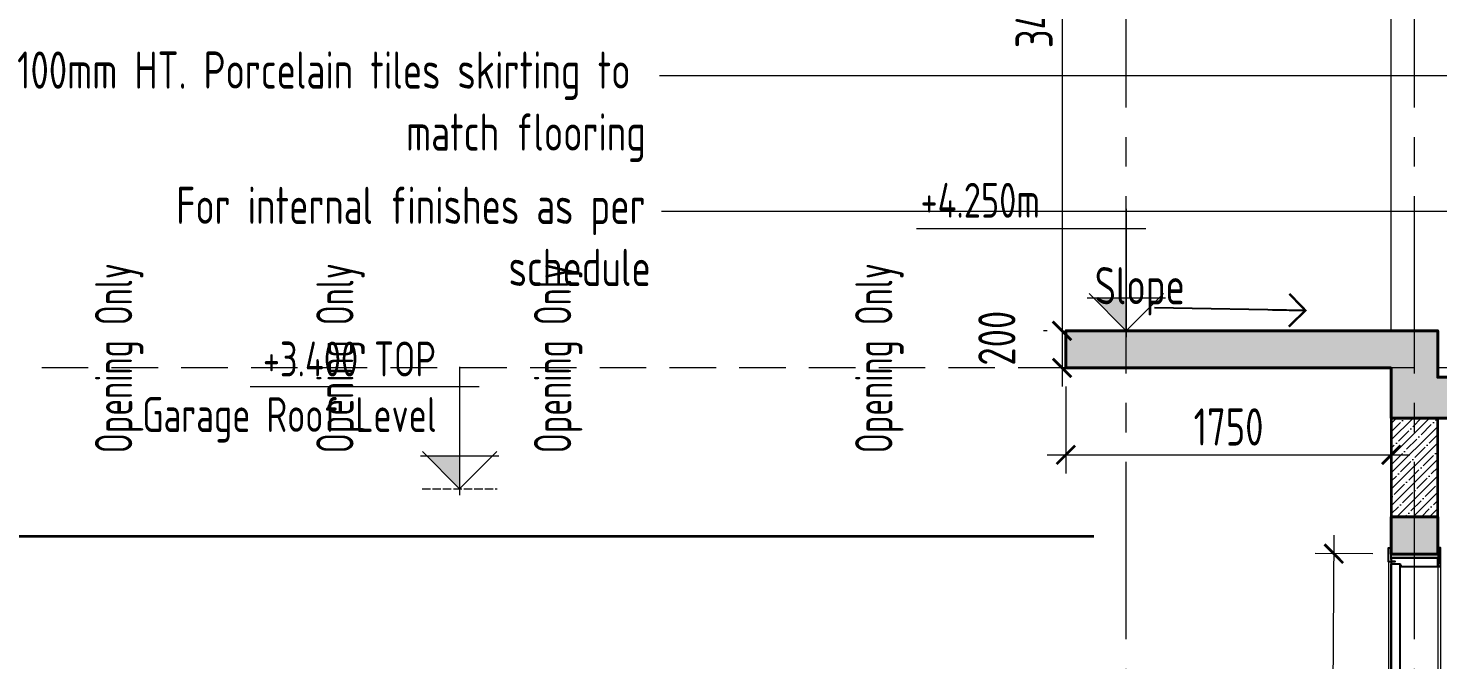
# Model space of a CAD drawing. Header units: millimetres. Extents: x -6181 to 191287, y -8583 to 23546.
# Drawn here: x 5261 to 12840, y 2481 to 5876 of the extents above; entities that cross this region are included whole.
import ezdxf

# ---------------------------------------------------------------- set-up
doc = ezdxf.new("R2010")
doc.units = ezdxf.units.MM
doc.header["$MEASUREMENT"] = 0
for name, pattern in [('1735-DT-5BR-SEC_AA$0$DASHED', [0.75, 0.5, -0.25]), ('ACAD_ISO02W100', [15, 12, -3]), ('CENTER2', [28.575, 19.05, -3.175, 3.175, -3.175]), ('DASHED', [0.75, 0.5, -0.25])]:
    doc.linetypes.add(name, pattern=pattern)
doc.layers.add('00--ORIGIN POINT', color=200, linetype='Continuous', lineweight=20, plot=False)
for name, color, linetype, lineweight in [('03--GRID', 252, 'CENTER2', 5), ('05--LEADER', 11, 'Continuous', 20), ('05--TEXT-2', 2, 'Continuous', 25), ('07--DIM-2', 2, 'Continuous', 25), ('1735-DT-5BR-SEC_AA$0$06--LINE-0', 8, 'Continuous', 13), ('1735-DT-5BR-SEC_AA$0$06--LINE-1', 9, 'Continuous', 18), ('1735-DT-5BR-SEC_AA$0$E--CONCRETE-4', 4, 'Continuous', 40), ('1735-DT-5BR-SEC_AA$0$E--CONCRETE-SHADE', 253, 'Continuous', 25), ('1735-DT-5BR-SEC_AA$0$F--BLOCKWALL-3', 3, 'Continuous', 35), ('1735-DT-5BR-SEC_AA$0$F--BLOCKWALL-HATCH--INSULATED', 251, 'Continuous', 13), ('1735-DT-5BR-SEC_AA$0$L--DOORS-0', 8, 'Continuous', 9), ('1735-DT-5BR-SEC_AA$0$L--DOORS-2', 2, 'Continuous', 25), ('1735-DT-5BR-SEC_AA$0$W--ELV-1', 250, '1735-DT-5BR-SEC_AA$0$DASHED', 9), ('1735-DT-5BR-SEC_AA$0$Z--GROOVES', 251, 'Continuous', 0), ('1735-DT-5BR-SEC_AA$0$Z--GROOVES-DUMMY.', 251, 'Continuous', 9), ('W--ELEV-2', 7, 'Continuous', 20), ('W--ELV-1', 250, 'DASHED', 9)]:
    doc.layers.add(name, color=color, linetype=linetype, lineweight=lineweight)
doc.styles.add('ISO', font='isocp2.shx', dxfattribs={"width": 0.8})
doc.dimstyles.new('1-100_AR', dxfattribs={"dimtxt": 200, "dimasz": 100, "dimexe": 100, "dimexo": 100, "dimgap": 0, "dimtad": 0, "dimdec": 0, "dimzin": 12, "dimdsep": 46, "dimtxsty": 'ISO', "dimblk": 'ARCHTICK', "dimcen": 100, "dimdle": 100, "dimclrd": 8, "dimclre": 9, "dimclrt": 2, "dimadec": 0, "dimazin": 0, "dimtfac": 1, "dimtdec": 0, "dimtmove": 0, "dimatfit": 2, "dimldrblk": 'ARCHTICK', "dimfxl": 1, "dimtvp": 0.75, "dimtolj": 1, "dimtzin": 12, "dimlwd": 9, "dimlwe": 9, "dimarcsym": 0})
doc.dimstyles.new('1-25', dxfattribs={"dimscale": 25, "dimtxt": 2.5, "dimasz": 1.5, "dimexe": 1, "dimexo": 1, "dimgap": 1, "dimtad": 1, "dimdec": 0, "dimdsep": 46, "dimtxsty": 'ISO', "dimblk": 'ARCHTICK', "dimcen": 1, "dimdle": 1, "dimclrd": 9, "dimclre": 9, "dimclrt": 2, "dimazin": 2, "dimtfac": 1, "dimtdec": 0, "dimtmove": 1, "dimatfit": 0, "dimldrblk": 'Leader Aero', "dimfxl": 1, "dimtolj": 1, "dimtzin": 0, "dimarcsym": 0})

# ---------------------------------------------------------------- blocks, each defined once
blk = doc.blocks.new('_ArchTick')
at = {"color": 0, "const_width": 0.15}
blk.add_lwpolyline([(-0.5, -0.5), (0.5, 0.5)], dxfattribs=at)
blk = doc.blocks.new('*D17')
at = {"layer": '07--DIM-2', "color": 8, "lineweight": 9, "transparency": 16777216}
blk.add_line((10819.6, 7800), (10819.6, 4150), dxfattribs=at)
at = {"layer": '07--DIM-2', "color": 9, "lineweight": 9, "transparency": 16777216}
for p, q in [((11590.2, 7700), (10719.6, 7700)), ((10740.2, 4250), (10719.6, 4250))]:
    blk.add_line(p, q, dxfattribs=at)
at = {"layer": 'Defpoints', "color": 0, "transparency": 16777216}
for p in [(11690.2, 7700), (10819.6, 4250), (10840.2, 4250)]:
    blk.add_point(p, dxfattribs=at)
at = {"layer": '07--DIM-2', "color": 8, "lineweight": 9, "transparency": 16777216, "xscale": 100, "yscale": 100, "zscale": 100}
for p, rotation in [((10819.6, 7700), 90), ((10819.6, 4250), 270)]:
    blk.add_blockref('_ArchTick', p, dxfattribs=dict(at, rotation=rotation))
at = {"layer": '07--DIM-2', "color": 2, "transparency": 16777216, "insert": (10669.6, 5975), "char_height": 200, "attachment_point": 5, "rotation": 90, "style": 'ISO'}
blk.add_mtext('\\A1;3450', dxfattribs=at)
blk = doc.blocks.new('*U5')
at = {"color": 2}
for p, q in [((0, 875), (0, -46)), ((1503, 734), (-141, 734)), ((-280, 234), (280, 234)), ((0, 0), (-267, 267)), ((267, 267), (0, 0))]:
    blk.add_line(p, q, dxfattribs=at)
blk.add_solid([(0, 234), (234, 234), (0, 0), (234, 234)], dxfattribs=at)
at = {"layer": '00--ORIGIN POINT', "linetype": 'ACAD_ISO02W100', "ltscale": 5}
blk.add_line((270, 0), (-270, 0), dxfattribs=at)
at = {"style": 'ISO', "width": 0.8}
for tag, p in [('LEVEL', (225, 782)), ('FLOOR', (225, 406))]:
    blk.add_attdef(tag, p, '', height=250, dxfattribs=at)
blk = doc.blocks.new('*D26')
at = {"layer": '07--DIM-2', "color": 8, "lineweight": 9, "transparency": 16777216}
blk.add_line((12281.5, 3151.8), (12265.3, 351.8), dxfattribs=at)
at = {"layer": '07--DIM-2', "color": 9, "lineweight": 9, "transparency": 16777216}
for p, q in [((12490.2, 3050.6), (12180.9, 3052.4)), ((12475.2, 450.6), (12165.9, 452.4))]:
    blk.add_line(p, q, dxfattribs=at)
at = {"layer": 'Defpoints', "color": 0, "transparency": 16777216}
for p in [(12590.2, 3050), (12265.9, 451.8), (12575.2, 450)]:
    blk.add_point(p, dxfattribs=at)
at = {"layer": '07--DIM-2', "color": 8, "lineweight": 9, "transparency": 16777216, "xscale": 100, "yscale": 100, "zscale": 100}
for p, rotation in [((12280.9, 3051.8), 89.6694952115855), ((12265.9, 451.8), 269.6694952115855)]:
    blk.add_blockref('_ArchTick', p, dxfattribs=dict(at, rotation=rotation))
at = {"layer": '07--DIM-2', "color": 2, "transparency": 16777216, "insert": (12123.4, 1752.7), "char_height": 200, "attachment_point": 5, "rotation": 89.6695, "style": 'ISO'}
blk.add_mtext('\\A1;2600', dxfattribs=at)
blk = doc.blocks.new('Leader Aero')
at = {"ltscale": 0.03}
blk.add_line((-1.414, 0), (0, 0), dxfattribs=at)
at = {"ltscale": 0.03, "const_width": 0.1}
blk.add_lwpolyline([(-0.707, 0.707), (0, 0), (-0.707, -0.707)], dxfattribs=at)
blk = doc.blocks.new('*D46')
at = {"layer": '07--DIM-2', "color": 8, "lineweight": 9, "transparency": 16777216}
blk.add_line((10819.6, 4350), (10819.6, 3950), dxfattribs=at)
at = {"layer": '07--DIM-2', "color": 9, "lineweight": 9, "transparency": 16777216}
for p, q in [((10740.2, 4250), (10719.6, 4250)), ((10740.2, 4050), (10719.6, 4050))]:
    blk.add_line(p, q, dxfattribs=at)
at = {"layer": 'Defpoints', "color": 0, "transparency": 16777216}
for p in [(10840.2, 4250), (10819.6, 4050), (10840.2, 4050)]:
    blk.add_point(p, dxfattribs=at)
at = {"layer": '07--DIM-2', "color": 8, "lineweight": 9, "transparency": 16777216, "xscale": 100, "yscale": 100, "zscale": 100}
for p, rotation in [((10819.6, 4250), 90), ((10819.6, 4050), 270)]:
    blk.add_blockref('_ArchTick', p, dxfattribs=dict(at, rotation=rotation))
at = {"layer": '07--DIM-2', "color": 2, "transparency": 16777216, "insert": (10469.5, 4210), "char_height": 200, "attachment_point": 5, "rotation": 90, "style": 'ISO'}
blk.add_mtext('\\A1;200', dxfattribs=at)
blk = doc.blocks.new('1735-DT-5BR-SEC_AA$0$23')
h = blk.add_hatch()
h.set_pattern_fill('ANSI31', color=55, scale=3, angle=315, style=0)
h.paths.add_polyline_path([(36719.4, 12684.2), (36721.4, 12684.2, -0.52718), (36727, 12684.2), (36728.8, 12684.2, 0.600358)])
h.paths.add_polyline_path([(36721.4, 12684.2), (36727, 12684.2, 0.52718)], flags=17)
h.paths.add_polyline_path([(36724.6, 12684.2), (36723.7, 12684.2), (36723.7, 12682.9), (36722.9, 12681.8), (36723.7, 12680.7), (36722.8, 12679.4), (36723.7, 12678.5), (36723.7, 12677.6), (36724.2, 12677.3), (36724.6, 12677.6), (36724.6, 12678.5), (36725.5, 12679.4), (36724.6, 12680.7), (36725.4, 12681.8), (36724.6, 12682.9)])
at = {"color": 2}
for points in [[(36723.7, 12684.2), (36723.7, 12682.9), (36722.9, 12681.8), (36723.7, 12680.7), (36722.8, 12679.4), (36723.7, 12678.5), (36723.7, 12677.6), (36724.2, 12677.3)], [(36724.6, 12684.2), (36724.6, 12682.9), (36725.4, 12681.8), (36724.6, 12680.7), (36725.5, 12679.4), (36724.6, 12678.5), (36724.6, 12677.6), (36724.2, 12677.3)]]:
    blk.add_lwpolyline(points, dxfattribs=at)
for centre, radius, start, end in [((36724.1, 12681.7), 5.34, 27.99277, 152.00723), ((36724.2, 12682.3), 3.38, 34.32166, 145.67834)]:
    blk.add_arc(centre, radius, start, end, dxfattribs=at)
blk = doc.blocks.new('*U191')
at = {"layer": '1735-DT-5BR-SEC_AA$0$L--DOORS-0'}
h = blk.add_hatch(dxfattribs=at)
h.set_pattern_fill('ANSI37', color=256, scale=0.2, angle=180, style=0)
h.set_pattern_definition([(225, (67376.935, -16175.1756), (0.449012806, -0.449012806), []), (315, (67376.935, -16175.1756), (0.449012806, 0.449012806), [])])
h.paths.add_polyline_path([(-2, -52.8), (-2, 3), (0, 3), (0, -47), (0, -52.8)])
h = blk.add_hatch(dxfattribs=at)
h.set_pattern_fill('ANSI37', color=256, scale=0.2, angle=180, style=0)
h.set_pattern_definition([(225, (67464.935, -16175.1756), (0.449012806, -0.449012806), []), (315, (67464.935, -16175.1756), (0.449012806, 0.449012806), [])])
h.paths.add_polyline_path([(252, 24), (250, 24), (250, -22), (250, -27.8), (252, -27.8)])
for p, q in [((0, 3), (0, -19)), ((250, 24), (250, -22)), ((-15, -67), (-15, -2580.8)), ((248, -17), (0, -17)), ((0, -22), (0, -17)), ((250, -22), (0, -22)), ((0, -67), (0, -2580.8)), ((249.2, -53.8), (205.9, -53.8)), ((205.9, -53.8), (205.9, -2565.8)), ((249.2, -53.8), (249.2, -2565.8)), ((265, -41.6), (265, -2580.8)), ((249.2, -2559.8), (205.9, -2559.8)), ((250, -2580.8), (250, -2565.8)), ((-15, -2580.8), (0, -2580.8)), ((265, -2580.8), (250, -2580.8))]:
    blk.add_line(p, q, dxfattribs=at)
for points in [[(250, 0), (0, 0)], [(0, -1), (250, -1)], [(250, -2), (0, -2)], [(250, -17), (0, -17)]]:
    blk.add_lwpolyline(points, dxfattribs=at)
at = {"layer": '1735-DT-5BR-SEC_AA$0$L--DOORS-2'}
for p, q in [((204.9, -53.4), (204.9, -2565.4)), ((0, -2579.5), (8.7, -2570.8)), ((241.3, -2570.8), (8.7, -2570.8)), ((170, -2570.8), (170, -2570.8)), ((250, -2565.8), (204.9, -2565.8)), ((241.3, -2570.8), (241.3, -2570.8)), ((250, -2579.5), (241.3, -2570.8)), ((0, -2579.5), (0, -2600)), ((0, -2600), (250, -2600)), ((250, -2600), (250, -2579.5))]:
    blk.add_line(p, q, dxfattribs=at)
for points in [[(-3, -67), (-15, -67), (-15, 33), (0, 33), (0, 3), (-2, 3), (-2, -52.8), (0, -52.8), (0, -64), (-3, -64)], [(250, -38.1), (231, -38.1), (231, -41.6), (250, -41.6), (250, -41.6), (265, -41.6), (265, 33), (250, 33), (250, 24), (252, 24), (252, -27.8), (250, -27.8)], [(202, -52), (202, -67), (0, -67), (0, -50.5), (0, -22), (250, -22), (250, -37.6), (230.2, -37.6), (230.2, -42), (250, -42), (250, -52)]]:
    blk.add_lwpolyline(points, close=True, dxfattribs=at)
blk.add_lwpolyline([(250, -2565.8), (250, -53), (204.9, -53), (204.9, -2565.8)], dxfattribs=at)
at = {"layer": '1735-DT-5BR-SEC_AA$0$L--DOORS-0', "xscale": 1.037664180004504, "yscale": 1.037664180004504, "zscale": 1.037664180004504, "rotation": 270}
blk.add_blockref('1735-DT-5BR-SEC_AA$0$23', (-12960, 38046.8), dxfattribs=at)
blk = doc.blocks.new('*U220')
at = {"layer": '1735-DT-5BR-SEC_AA$0$Z--GROOVES-DUMMY.', "ltscale": 25, "transparency": 33554623}
h = blk.add_hatch(color=252, dxfattribs=at)
h.dxf.hatch_style = 1
h.paths.add_polyline_path([(0, 16), (0, 6), (6380, 6), (6380, 16)])
at = {"layer": '1735-DT-5BR-SEC_AA$0$Z--GROOVES', "ltscale": 25}
blk.add_lwpolyline([(0, 16), (0, 6), (6380, 6), (6380, 16)], close=True, dxfattribs=at)
blk = doc.blocks.new('1735-DT-5BR-SEC_AA')
at = {"layer": '1735-DT-5BR-SEC_AA$0$E--CONCRETE-SHADE'}
h = blk.add_hatch(color=256, dxfattribs=at)
h.dxf.hatch_style = 1
h.paths.add_polyline_path([(12590.2, 4050), (10840.2, 4050), (10840.2, 4250), (12840.2, 4250), (12840.2, 4000), (14040.3, 4000), (14040.3, 4250), (14290.3, 4250), (14290.3, 4000), (23140.2, 4000), (23140.2, 3780), (12840.2, 3780), (12590.2, 3780), (12590.2, 3800)])
h = blk.add_hatch(color=256, dxfattribs=at)
h.dxf.hatch_style = 1
h.paths.add_polyline_path([(12840.2, 3250), (12590.2, 3250), (12590.2, 3050), (12840.2, 3050)])
at = {"layer": '1735-DT-5BR-SEC_AA$0$F--BLOCKWALL-HATCH--INSULATED'}
h = blk.add_hatch(dxfattribs=at)
h.set_pattern_fill('ANSI35', color=256, scale=250, style=0)
h.paths.add_polyline_path([(12590.2, 3250), (12840.2, 3250), (12840.2, 3780), (12590.2, 3780)])
at = {"layer": '1735-DT-5BR-SEC_AA$0$06--LINE-1'}
blk.add_line((12590.2, 4250), (12590.2, 7700), dxfattribs=at)
at = {"layer": '1735-DT-5BR-SEC_AA$0$E--CONCRETE-4'}
for points in [[(12590.2, 4050), (10840.2, 4050), (10840.2, 4250), (12840.2, 4250), (12840.2, 4000), (14040.3, 4000), (14040.3, 4250), (14290.3, 4250), (14290.3, 4000), (23140.2, 4000), (23140.2, 3780), (12840.2, 3780), (12840.2, 3780), (12590.2, 3780), (12590.2, 3800)], [(12840.2, 3250), (12590.2, 3250), (12590.2, 3050), (12840.2, 3050)]]:
    blk.add_lwpolyline(points, close=True, dxfattribs=at)
at = {"layer": '1735-DT-5BR-SEC_AA$0$F--BLOCKWALL-3'}
blk.add_lwpolyline([(12590.2, 3250), (12840.2, 3250), (12840.2, 3780), (12590.2, 3780)], close=True, dxfattribs=at)
at = {"layer": '1735-DT-5BR-SEC_AA$0$W--ELV-1', "ltscale": 500}
blk.add_lwpolyline([(36709.2, 4050), (1469.5, 4050)], dxfattribs=at)
at = {"layer": '1735-DT-5BR-SEC_AA$0$L--DOORS-2', "xscale": -1}
blk.add_blockref('*U191', (12840.2, 3050), dxfattribs=at)
at = {"ltscale": 25}
blk.add_wipeout([(10990.2, 300), (10740.2, 300), (10740.2, 150), (10440.2, 150), (10440.2, 0), (10390.2, 0), (10390.2, 2400), (9290.2, 2400), (9290.2, 0), (4890.2, 0), (4890.2, 2400), (4590.2, 2400), (4590.2, 3400), (4640.2, 3400), (10940.2, 3400), (10990.2, 3400)], dxfattribs=at).dxf.layer = '1735-DT-5BR-SEC_AA$0$06--LINE-0'
at = {"layer": '1735-DT-5BR-SEC_AA$0$06--LINE-0', "ltscale": 25}
for p, q in [((10980.2, 3140), (10980.2, 3150)), ((10980.2, 3150), (10990.2, 3150)), ((10990.2, 3140), (10980.2, 3140))]:
    blk.add_line(p, q, dxfattribs=at)
at = {"layer": '1735-DT-5BR-SEC_AA$0$06--LINE-0', "ltscale": 25, "xscale": -1}
blk.add_blockref('*U220', (10980.2, 3134), dxfattribs=at)
blk = doc.blocks.new('*D103')
at = {"layer": '07--DIM-2', "color": 9, "lineweight": 9, "transparency": 16777216}
for p, q in [((10840.2, 3950), (10840.2, 3483.1)), ((12590.2, 3950), (12590.2, 3483.1))]:
    blk.add_line(p, q, dxfattribs=at)
at = {"layer": '07--DIM-2', "color": 8, "lineweight": 9, "transparency": 16777216}
blk.add_line((10740.2, 3583.1), (12690.2, 3583.1), dxfattribs=at)
at = {"layer": 'Defpoints', "color": 0, "transparency": 16777216}
for p in [(10840.2, 4050), (12590.2, 4050), (12590.2, 3583.1)]:
    blk.add_point(p, dxfattribs=at)
at = {"layer": '07--DIM-2', "color": 8, "lineweight": 9, "transparency": 16777216, "xscale": 100, "yscale": 100, "zscale": 100, "rotation": 180}
blk.add_blockref('_ArchTick', (10840.2, 3583.1), dxfattribs=at)
at = {"layer": '07--DIM-2', "color": 8, "lineweight": 9, "transparency": 16777216, "xscale": 100, "yscale": 100, "zscale": 100}
blk.add_blockref('_ArchTick', (12590.2, 3583.1), dxfattribs=at)
at = {"layer": '07--DIM-2', "color": 2, "transparency": 16777216, "insert": (11715.2, 3733.1), "char_height": 200, "attachment_point": 5, "style": 'ISO'}
blk.add_mtext('\\A1;1750', dxfattribs=at)

msp = doc.modelspace()

# ---------------------------------------------------------------- linework, layer by layer
at = {"layer": 'W--ELV-1', "ltscale": 500}
msp.add_lwpolyline([(36709.2, 4050), (1469.5, 4050)], dxfattribs=at)

# ---------------------------------------------------------------- leaders
at = {"color": 6}
msp.add_leader([(12128.5, 4359.1), (11317.1, 4373.1)], dimstyle='1-25', override={"dimasz": 5, "dimgap": 1, "dimtad": 0}, dxfattribs=at)

# ---------------------------------------------------------------- next in the draw order: block references
msp.add_blockref('1735-DT-5BR-SEC_AA', (0, 0))

# ---------------------------------------------------------------- next in the draw order: linework, layer by layer
at = {"layer": '03--GRID', "ltscale": 50}
for p, q in [((11165.2, -1694, 0), (11165.2, 10871.4, 0)), ((12715.2, -1694), (12715.2, 10871.4))]:
    msp.add_line(p, q, dxfattribs=at)

# ---------------------------------------------------------------- next in the draw order: block references
at = {"layer": 'W--ELEV-2'}
ref = msp.add_blockref('*U5', (11165.2, 4250, 0), dxfattribs=dict(at, xscale=-0.75, yscale=0.75, zscale=0.75))
ref.add_attrib('LEVEL', '+4.250m', (10059, 4857.6, -698143.2), dxfattribs={"layer": '0', "height": 187.5, "style": 'ISO', "width": 0.8})
ref = msp.add_blockref('*U5', (7580.9, 3400), dxfattribs=dict(at, xscale=-0.75, yscale=0.75, zscale=0.75))
ref.add_attrib('LEVEL', '+3.400 TOP', (6522.9, 4004.3, -698143.2), dxfattribs={"layer": '0', "height": 187.5, "style": 'ISO', "width": 0.8})
ref.add_attrib('FLOOR', 'Garage Roof Level', (5874.4, 3706, -698143.2), dxfattribs={"layer": '0', "height": 187.5, "style": 'ISO', "width": 0.8})

# ---------------------------------------------------------------- next in the draw order: texts
at = {"layer": '05--TEXT-2', "char_height": 200, "style": 'ISO'}
for s, insert, width, attachment_point in [('\\pi1.533;100mm HT. Porcelain tiles skirting to \\P\\pi2092.5;match flooring   ', (5200, 5751.2), 3426.333, 1), ('Slope', (11238.1, 4462.1), 1189.493, 5)]:
    msp.add_mtext(s, dxfattribs=dict(at, insert=insert, width=width, attachment_point=attachment_point))
at = {"layer": '05--TEXT-2', "insert": (5900.7, 5024.1), "char_height": 200, "attachment_point": 1, "style": 'ISO'}
msp.add_mtext_dynamic_manual_height_columns('\\pi156;For internal finishes as per \\P\\pi1943.7;schedule', width=2733.205, gutter_width=0, heights=[936.1], dxfattribs=at)
at = {"layer": '05--TEXT-2', "char_height": 200, "width": 3596.788, "attachment_point": 3, "rotation": 90, "style": 'ISO'}
for insert in [(5620.3, 4613.1), (6810.3, 4613.1), (7980.6, 4613.1), (9707.8, 4613.1)]:
    msp.add_mtext('{\\W0.7;Opening Only}', dxfattribs=dict(at, insert=insert))

# ---------------------------------------------------------------- next in the draw order: dimensions: what is measured, and where the dimension line sits
at = {"layer": '07--DIM-2'}
for base, p1, p2, picture, middle in [((10819.6, 4250), (11690.2, 7700), (10840.2, 4250), '*D17', (10669.6, 5975)), ((10819.6, 4050), (10840.2, 4250), (10840.2, 4050), '*D46', (10469.5, 4210))]:
    dim = msp.add_linear_dim(base=base, p1=p1, p2=p2, angle=90, dimstyle='1-100_AR', override={"dimtmove": 1}, dxfattribs=at)
    dim.commit()
    dim.dimension.update_dxf_attribs({"geometry": picture, "text_midpoint": middle})
dim = msp.add_linear_dim(base=(12590.2, 3583.1), p1=(10840.2, 4050), p2=(12590.2, 4050), dimstyle='1-100_AR', dxfattribs=at)
dim.commit()
dim.dimension.update_dxf_attribs({"geometry": '*D103', "text_midpoint": (11715.2, 3733.1)})
dim = msp.add_aligned_dim(p1=(12590.2, 3050), p2=(12575.2, 450), distance=-309.3, dimstyle='1-100_AR', override={"dimtmove": 1}, dxfattribs=at)
dim.commit()
dim.dimension.update_dxf_attribs({"geometry": '*D26', "text_midpoint": (12123.4, 1752.7)})

# ---------------------------------------------------------------- next in the draw order: leaders
at = {"layer": '05--LEADER'}
for points in [[(15746.8, 4150), (15746.8, 5619.4), (8654.5, 5619.4)], [(15154.8, 4050), (15154.8, 4891.5), (8667, 4891.5)]]:
    msp.add_leader(points, dimstyle='1-100_AR', override={"dimasz": 150}, dxfattribs=at)

doc.saveas('drawing.dxf')
